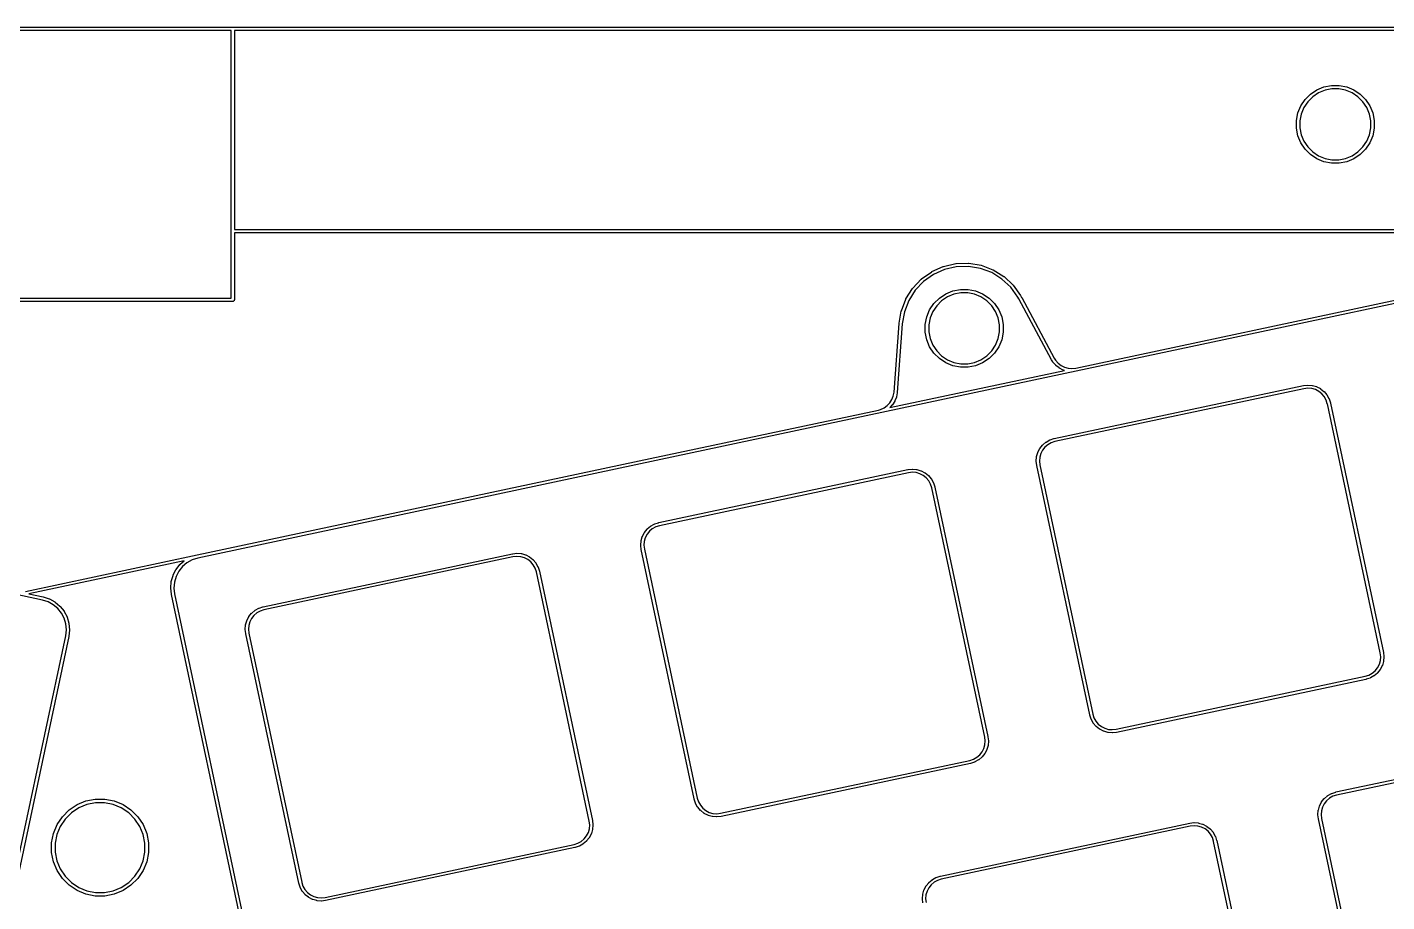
# Model space of a CAD drawing. Extents: x 18 to 369, y 6 to 139.
# Drawn here: x 189.1 to 253.2, y 97.5 to 138.7 of the extents above; entities that cross this region are included whole.
import ezdxf

# ---------------------------------------------------------------- set-up
doc = ezdxf.new("R2010")
doc.units = 0
doc.layers.add('BLACK', color=7, linetype='CONTINUOUS')

msp = doc.modelspace()

# ---------------------------------------------------------------- linework, layer by layer
at = {"layer": 'BLACK', "linetype": 'CONTINUOUS'}
for p, q in [((188.117, 138.689), (198.81, 138.689)), ((198.739, 138.539), (188.189, 138.539)), ((198.739, 138.471), (198.739, 138.539)), ((198.739, 136.618), (198.739, 138.471)), ((198.81, 138.689), (198.814, 138.69)), ((198.814, 138.69), (198.817, 138.689)), ((198.817, 138.689), (343.185, 138.689)), ((343.185, 138.539), (198.889, 138.539)), ((198.889, 138.539), (198.889, 129.159)), ((198.739, 129.088), (198.739, 136.618)), ((198.739, 136.618), (198.739, 136.618)), ((249.893, 135.741), (250.227, 135.88)), ((250.227, 135.88), (250.582, 135.95)), ((250.582, 135.95), (250.944, 135.95)), ((250.944, 135.95), (251.298, 135.88)), ((251.298, 135.88), (251.632, 135.741)), ((249.136, 134.984), (249.337, 135.285)), ((249.468, 135.177), (249.286, 134.904)), ((249.337, 135.285), (249.592, 135.541)), ((249.7, 135.409), (249.468, 135.177)), ((249.592, 135.541), (249.893, 135.741)), ((249.973, 135.592), (249.7, 135.409)), ((250.277, 135.717), (249.973, 135.592)), ((250.599, 135.781), (250.277, 135.717)), ((250.927, 135.781), (250.599, 135.781)), ((251.249, 135.717), (250.927, 135.781)), ((251.552, 135.592), (251.249, 135.717)), ((251.825, 135.409), (251.552, 135.592)), ((251.632, 135.741), (251.933, 135.541)), ((252.058, 135.177), (251.825, 135.409)), ((251.933, 135.541), (252.189, 135.285)), ((252.24, 134.904), (252.058, 135.177)), ((252.189, 135.285), (252.39, 134.984)), ((248.927, 134.295), (248.997, 134.65)), ((248.997, 134.65), (249.136, 134.984)), ((249.16, 134.601), (249.096, 134.279)), ((249.286, 134.904), (249.16, 134.601)), ((252.366, 134.601), (252.24, 134.904)), ((252.43, 134.279), (252.366, 134.601)), ((252.39, 134.984), (252.528, 134.65)), ((252.528, 134.65), (252.599, 134.295)), ((248.927, 133.934), (248.927, 134.295)), ((248.997, 133.579), (248.927, 133.934)), ((249.096, 134.279), (249.096, 133.95)), ((249.096, 133.95), (249.16, 133.628)), ((252.366, 133.628), (252.43, 133.95)), ((252.43, 133.95), (252.43, 134.279)), ((252.599, 133.934), (252.528, 133.579)), ((252.599, 134.295), (252.599, 133.934)), ((249.136, 133.245), (248.997, 133.579)), ((249.337, 132.944), (249.136, 133.245)), ((249.16, 133.628), (249.286, 133.325)), ((249.286, 133.325), (249.468, 133.052)), ((252.058, 133.052), (252.24, 133.325)), ((252.39, 133.245), (252.189, 132.944)), ((252.24, 133.325), (252.366, 133.628)), ((252.528, 133.579), (252.39, 133.245)), ((249.592, 132.688), (249.337, 132.944)), ((249.468, 133.052), (249.7, 132.82)), ((249.893, 132.487), (249.592, 132.688)), ((249.7, 132.82), (249.973, 132.637)), ((249.973, 132.637), (250.277, 132.511)), ((251.249, 132.511), (251.552, 132.637)), ((251.552, 132.637), (251.825, 132.82)), ((251.933, 132.688), (251.632, 132.487)), ((251.825, 132.82), (252.058, 133.052)), ((252.189, 132.944), (251.933, 132.688)), ((250.227, 132.349), (249.893, 132.487)), ((250.582, 132.278), (250.227, 132.349)), ((250.277, 132.511), (250.599, 132.447)), ((250.944, 132.278), (250.582, 132.278)), ((250.599, 132.447), (250.927, 132.447)), ((250.927, 132.447), (251.249, 132.511)), ((251.298, 132.349), (250.944, 132.278)), ((251.632, 132.487), (251.298, 132.349)), ((198.738, 129.084), (198.739, 129.088)), ((198.739, 129.081), (198.738, 129.084)), ((198.739, 125.924), (198.739, 129.081)), ((198.889, 129.159), (269.234, 129.159)), ((268.529, 129.009), (198.889, 129.009)), ((198.889, 129.009), (198.889, 125.852)), ((269.25, 129.009), (248.834, 124.67)), ((189.843, 111.709), (113.052, 128.032)), ((232.306, 127.424), (232.877, 127.555)), ((232.877, 127.555), (232.877, 127.555)), ((232.877, 127.555), (232.877, 127.555)), ((232.877, 127.555), (232.878, 127.555)), ((232.878, 127.555), (232.884, 127.556)), ((232.884, 127.556), (232.891, 127.557)), ((232.891, 127.557), (233.476, 127.575)), ((233.476, 127.575), (233.476, 127.575)), ((233.476, 127.575), (233.476, 127.575)), ((233.476, 127.575), (233.477, 127.575)), ((233.477, 127.575), (233.484, 127.574)), ((233.484, 127.574), (233.491, 127.574)), ((233.491, 127.574), (234.068, 127.478)), ((234.068, 127.478), (234.069, 127.477)), ((234.069, 127.477), (234.076, 127.476)), ((234.076, 127.476), (234.083, 127.474)), ((231.267, 126.834), (231.745, 127.173)), ((231.826, 127.046), (231.36, 126.716)), ((231.745, 127.173), (231.745, 127.173)), ((231.745, 127.173), (231.745, 127.173)), ((231.745, 127.173), (231.746, 127.173)), ((231.746, 127.173), (231.752, 127.177)), ((231.752, 127.177), (231.758, 127.18)), ((231.758, 127.18), (232.292, 127.419)), ((232.347, 127.28), (231.826, 127.046)), ((232.292, 127.419), (232.293, 127.42)), ((232.292, 127.419), (232.292, 127.419)), ((232.292, 127.419), (232.292, 127.419)), ((232.293, 127.42), (232.299, 127.422)), ((232.299, 127.422), (232.306, 127.424)), ((232.903, 127.407), (232.347, 127.28)), ((233.474, 127.425), (232.903, 127.407)), ((234.037, 127.331), (233.474, 127.425)), ((234.571, 127.129), (234.037, 127.331)), ((234.083, 127.474), (234.63, 127.267)), ((235.055, 126.828), (234.571, 127.129)), ((234.63, 127.267), (234.631, 127.267)), ((234.631, 127.267), (234.637, 127.264)), ((234.637, 127.264), (234.644, 127.261)), ((234.644, 127.261), (235.141, 126.952)), ((235.141, 126.952), (235.141, 126.952)), ((235.141, 126.952), (235.141, 126.952)), ((235.141, 126.952), (235.142, 126.951)), ((235.142, 126.951), (235.147, 126.947)), ((235.147, 126.947), (235.152, 126.943)), ((235.152, 126.943), (235.58, 126.543)), ((230.532, 125.893), (230.845, 126.388)), ((230.968, 126.302), (230.663, 125.819)), ((230.845, 126.389), (230.849, 126.394)), ((230.845, 126.388), (230.845, 126.389)), ((230.845, 126.388), (230.845, 126.388)), ((230.845, 126.388), (230.845, 126.388)), ((230.849, 126.394), (230.854, 126.399)), ((230.854, 126.399), (231.256, 126.824)), ((231.36, 126.716), (230.968, 126.302)), ((231.256, 126.824), (231.257, 126.825)), ((231.257, 126.825), (231.262, 126.83)), ((231.262, 126.83), (231.267, 126.834)), ((232.407, 126.134), (232.741, 126.272)), ((232.741, 126.272), (233.096, 126.343)), ((233.096, 126.343), (233.457, 126.343)), ((233.457, 126.343), (233.812, 126.272)), ((233.812, 126.272), (234.146, 126.134)), ((235.472, 126.438), (235.055, 126.828)), ((235.808, 125.973), (235.472, 126.438)), ((235.58, 126.543), (235.58, 126.543)), ((235.58, 126.543), (235.58, 126.543)), ((235.58, 126.543), (235.581, 126.542)), ((235.581, 126.542), (235.585, 126.537)), ((235.585, 126.537), (235.59, 126.532)), ((235.59, 126.532), (235.932, 126.057)), ((238.535, 122.634), (255.632, 126.268)), ((189.267, 125.774), (188.117, 125.774)), ((188.189, 125.924), (189.267, 125.924)), ((189.267, 125.924), (197.66, 125.924)), ((197.667, 125.774), (189.267, 125.774)), ((189.267, 125.774), (189.267, 125.774)), ((197.66, 125.924), (198.739, 125.924)), ((197.66, 125.924), (197.66, 125.924)), ((198.81, 125.774), (197.667, 125.774)), ((197.667, 125.774), (197.667, 125.774)), ((198.814, 125.773), (198.81, 125.774)), ((198.817, 125.774), (198.814, 125.773)), ((198.828, 125.775), (198.817, 125.774)), ((198.817, 125.774), (198.817, 125.774)), ((198.842, 125.779), (198.828, 125.775)), ((198.855, 125.786), (198.842, 125.779)), ((198.867, 125.795), (198.855, 125.786)), ((198.876, 125.807), (198.867, 125.795)), ((198.867, 125.795), (198.867, 125.795)), ((198.883, 125.82), (198.876, 125.807)), ((198.887, 125.834), (198.883, 125.82)), ((198.889, 125.845), (198.887, 125.834)), ((198.889, 125.852), (198.889, 125.849)), ((198.889, 125.849), (198.889, 125.845)), ((198.889, 125.845), (198.889, 125.845)), ((230.315, 125.333), (230.526, 125.88)), ((230.663, 125.819), (230.458, 125.286)), ((230.526, 125.881), (230.529, 125.887)), ((230.526, 125.88), (230.526, 125.881)), ((230.526, 125.88), (230.526, 125.88)), ((230.526, 125.88), (230.526, 125.88)), ((230.529, 125.887), (230.532, 125.893)), ((231.649, 125.376), (231.85, 125.677)), ((231.982, 125.569), (231.799, 125.296)), ((231.85, 125.677), (232.106, 125.933)), ((232.214, 125.801), (231.982, 125.569)), ((232.106, 125.933), (232.407, 126.134)), ((232.487, 125.984), (232.214, 125.801)), ((232.79, 126.11), (232.487, 125.984)), ((233.112, 126.174), (232.79, 126.11)), ((233.441, 126.174), (233.112, 126.174)), ((233.763, 126.11), (233.441, 126.174)), ((234.066, 125.984), (233.763, 126.11)), ((234.339, 125.801), (234.066, 125.984)), ((234.146, 126.134), (234.447, 125.933)), ((234.571, 125.569), (234.339, 125.801)), ((234.447, 125.933), (234.703, 125.677)), ((234.754, 125.296), (234.571, 125.569)), ((234.703, 125.677), (234.904, 125.376)), ((235.853, 125.891), (235.808, 125.973)), ((237.394, 123.026), (235.853, 125.891)), ((235.932, 126.057), (235.933, 126.056)), ((235.933, 126.056), (235.934, 126.053)), ((235.934, 126.053), (235.936, 126.05)), ((235.936, 126.05), (235.983, 125.966)), ((235.983, 125.966), (235.983, 125.966)), ((235.983, 125.966), (235.985, 125.963)), ((235.985, 125.963), (235.985, 125.963)), ((235.985, 125.963), (235.985, 125.963)), ((235.985, 125.963), (237.523, 123.102)), ((230.212, 124.75), (230.311, 125.319)), ((230.311, 125.32), (230.313, 125.327)), ((230.311, 125.319), (230.311, 125.32)), ((230.311, 125.319), (230.311, 125.319)), ((230.311, 125.319), (230.311, 125.319)), ((230.313, 125.327), (230.315, 125.333)), ((230.458, 125.286), (230.359, 124.72)), ((231.441, 124.688), (231.511, 125.042)), ((231.511, 125.042), (231.649, 125.376)), ((231.674, 124.993), (231.61, 124.671)), ((231.799, 125.296), (231.674, 124.993)), ((234.879, 124.993), (234.754, 125.296)), ((234.944, 124.671), (234.879, 124.993)), ((234.904, 125.376), (235.042, 125.042)), ((235.042, 125.042), (235.113, 124.688)), ((229.969, 121.498), (230.21, 124.739)), ((230.359, 124.72), (230.118, 121.479)), ((230.21, 124.739), (230.212, 124.75)), ((230.212, 124.75), (230.212, 124.75)), ((231.441, 124.326), (231.441, 124.688)), ((231.511, 123.971), (231.441, 124.326)), ((231.61, 124.671), (231.61, 124.342)), ((231.61, 124.342), (231.674, 124.02)), ((234.879, 124.02), (234.944, 124.342)), ((234.944, 124.342), (234.944, 124.671)), ((235.113, 124.326), (235.042, 123.971)), ((235.113, 124.688), (235.113, 124.326)), ((248.834, 124.67), (238.559, 122.486)), ((231.649, 123.637), (231.511, 123.971)), ((231.85, 123.336), (231.649, 123.637)), ((231.674, 124.02), (231.799, 123.717)), ((231.799, 123.717), (231.982, 123.444)), ((234.571, 123.444), (234.754, 123.717)), ((234.904, 123.637), (234.703, 123.336)), ((234.754, 123.717), (234.879, 124.02)), ((235.042, 123.971), (234.904, 123.637)), ((232.106, 123.08), (231.85, 123.336)), ((231.982, 123.444), (232.214, 123.212)), ((232.407, 122.88), (232.106, 123.08)), ((232.214, 123.212), (232.487, 123.029)), ((232.487, 123.029), (232.79, 122.904)), ((233.763, 122.904), (234.066, 123.029)), ((234.066, 123.029), (234.339, 123.212)), ((234.447, 123.08), (234.146, 122.88)), ((234.339, 123.212), (234.571, 123.444)), ((234.703, 123.336), (234.447, 123.08)), ((237.395, 123.024), (237.394, 123.026)), ((237.454, 122.928), (237.395, 123.024)), ((237.523, 123.102), (237.578, 123.011)), ((237.578, 123.011), (237.696, 122.873)), ((238.559, 122.486), (219.717, 118.481)), ((229.77, 120.771), (238.003, 122.521)), ((232.741, 122.741), (232.407, 122.88)), ((233.096, 122.671), (232.741, 122.741)), ((232.79, 122.904), (233.112, 122.84)), ((233.457, 122.671), (233.096, 122.671)), ((233.112, 122.84), (233.441, 122.84)), ((233.441, 122.84), (233.763, 122.904)), ((233.812, 122.741), (233.457, 122.671)), ((234.146, 122.88), (233.812, 122.741)), ((237.457, 122.924), (237.454, 122.928)), ((237.46, 122.919), (237.457, 122.924)), ((237.587, 122.77), (237.46, 122.919)), ((237.46, 122.919), (237.46, 122.919)), ((237.592, 122.765), (237.587, 122.77)), ((237.597, 122.76), (237.592, 122.765)), ((237.75, 122.639), (237.597, 122.76)), ((237.597, 122.76), (237.597, 122.76)), ((237.597, 122.76), (237.597, 122.76)), ((237.597, 122.76), (237.597, 122.76)), ((237.696, 122.873), (237.838, 122.761)), ((237.756, 122.635), (237.75, 122.639)), ((237.762, 122.631), (237.756, 122.635)), ((237.763, 122.631), (237.762, 122.631)), ((237.936, 122.541), (237.763, 122.631)), ((237.763, 122.631), (237.763, 122.631)), ((237.763, 122.631), (237.763, 122.631)), ((237.838, 122.761), (237.998, 122.678)), ((237.943, 122.539), (237.936, 122.541)), ((237.949, 122.536), (237.943, 122.539)), ((237.95, 122.536), (237.949, 122.536)), ((238.003, 122.521), (237.95, 122.536)), ((237.998, 122.678), (238.172, 122.629)), ((238.172, 122.629), (238.352, 122.613)), ((238.352, 122.613), (238.535, 122.634)), ((238.559, 122.486), (238.559, 122.486)), ((237.52, 119.317), (249.261, 121.812)), ((249.261, 121.812), (249.265, 121.813)), ((249.265, 121.813), (249.459, 121.834)), ((249.265, 121.813), (249.265, 121.813)), ((249.459, 121.834), (249.46, 121.835)), ((249.459, 121.834), (249.459, 121.834)), ((249.46, 121.835), (249.467, 121.835)), ((249.467, 121.835), (249.474, 121.835)), ((249.474, 121.835), (249.668, 121.818)), ((249.668, 121.818), (249.669, 121.818)), ((249.669, 121.818), (249.676, 121.817)), ((249.676, 121.817), (249.682, 121.816)), ((249.682, 121.816), (249.87, 121.762)), ((249.87, 121.762), (249.87, 121.762)), ((249.87, 121.762), (249.871, 121.762)), ((249.871, 121.762), (249.877, 121.759)), ((249.877, 121.759), (249.884, 121.756)), ((249.884, 121.756), (250.057, 121.667)), ((229.776, 120.995), (229.873, 121.148)), ((229.873, 121.148), (229.937, 121.316)), ((230.003, 121.074), (229.899, 120.909)), ((229.937, 121.316), (229.969, 121.498)), ((230.006, 121.08), (230.003, 121.074)), ((230.01, 121.086), (230.006, 121.08)), ((230.08, 121.269), (230.01, 121.087)), ((230.01, 121.087), (230.01, 121.087)), ((230.01, 121.087), (230.01, 121.087)), ((230.01, 121.087), (230.01, 121.086)), ((230.082, 121.276), (230.08, 121.269)), ((230.084, 121.282), (230.082, 121.276)), ((230.116, 121.468), (230.084, 121.283)), ((230.084, 121.283), (230.084, 121.283)), ((230.084, 121.283), (230.084, 121.283)), ((230.084, 121.283), (230.084, 121.282)), ((230.118, 121.479), (230.116, 121.468)), ((249.285, 121.664), (237.551, 119.17)), ((249.468, 121.685), (249.285, 121.664)), ((249.648, 121.669), (249.468, 121.685)), ((249.822, 121.62), (249.648, 121.669)), ((249.982, 121.537), (249.822, 121.62)), ((250.124, 121.425), (249.982, 121.537)), ((250.057, 121.667), (250.057, 121.667)), ((250.057, 121.667), (250.057, 121.667)), ((250.057, 121.667), (250.058, 121.667)), ((250.058, 121.667), (250.064, 121.663)), ((250.064, 121.663), (250.07, 121.659)), ((250.07, 121.659), (250.223, 121.538)), ((250.241, 121.288), (250.124, 121.425)), ((250.223, 121.538), (250.223, 121.538)), ((250.223, 121.538), (250.223, 121.538)), ((250.223, 121.538), (250.223, 121.537)), ((250.223, 121.537), (250.228, 121.533)), ((250.228, 121.533), (250.233, 121.528)), ((250.233, 121.528), (250.36, 121.379)), ((250.329, 121.13), (250.241, 121.288)), ((250.385, 120.955), (250.329, 121.13)), ((250.36, 121.379), (250.36, 121.379)), ((250.36, 121.379), (250.36, 121.379)), ((250.36, 121.379), (250.36, 121.379)), ((250.36, 121.379), (250.364, 121.373)), ((250.364, 121.373), (250.368, 121.367)), ((250.368, 121.367), (250.463, 121.197)), ((250.463, 121.197), (250.464, 121.196)), ((250.464, 121.196), (250.466, 121.19)), ((250.466, 121.19), (250.469, 121.184)), ((250.469, 121.184), (250.529, 120.998)), ((218.478, 118.371), (229.236, 120.658)), ((229.236, 120.658), (229.339, 120.686)), ((229.339, 120.686), (229.505, 120.76)), ((229.505, 120.76), (229.652, 120.864)), ((229.652, 120.864), (229.776, 120.995)), ((229.89, 120.897), (229.77, 120.771)), ((229.894, 120.903), (229.89, 120.897)), ((229.899, 120.908), (229.894, 120.903)), ((229.899, 120.909), (229.899, 120.909)), ((229.899, 120.909), (229.899, 120.909)), ((229.899, 120.909), (229.899, 120.908)), ((250.386, 120.952), (250.385, 120.955)), ((252.88, 109.218), (250.386, 120.952)), ((250.529, 120.998), (250.53, 120.997)), ((250.53, 120.997), (250.53, 120.994)), ((250.53, 120.994), (250.531, 120.991)), ((250.531, 120.991), (250.532, 120.987)), ((250.532, 120.987), (250.532, 120.987)), ((250.532, 120.987), (253.028, 109.242)), ((237.125, 119.144), (237.131, 119.148)), ((237.131, 119.148), (237.136, 119.152)), ((237.136, 119.152), (237.307, 119.247)), ((237.307, 119.247), (237.314, 119.25)), ((237.307, 119.247), (237.307, 119.247)), ((237.307, 119.247), (237.307, 119.247)), ((237.307, 119.247), (237.307, 119.247)), ((237.314, 119.25), (237.32, 119.253)), ((237.32, 119.253), (237.506, 119.313)), ((237.548, 119.169), (237.373, 119.112)), ((237.506, 119.313), (237.507, 119.313)), ((237.507, 119.313), (237.51, 119.314)), ((237.51, 119.314), (237.513, 119.315)), ((237.513, 119.315), (237.516, 119.316)), ((237.516, 119.316), (237.516, 119.316)), ((237.516, 119.316), (237.52, 119.316)), ((237.52, 119.316), (237.52, 119.317)), ((237.52, 119.317), (237.52, 119.317)), ((237.551, 119.17), (237.548, 119.169)), ((237.551, 119.17), (237.551, 119.17)), ((236.688, 118.466), (236.742, 118.654)), ((236.742, 118.655), (236.745, 118.661)), ((236.742, 118.654), (236.742, 118.655)), ((236.742, 118.654), (236.742, 118.654)), ((236.742, 118.654), (236.742, 118.654)), ((236.745, 118.661), (236.747, 118.667)), ((236.747, 118.667), (236.836, 118.841)), ((236.884, 118.605), (236.834, 118.432)), ((236.836, 118.841), (236.837, 118.842)), ((236.837, 118.842), (236.84, 118.848)), ((236.84, 118.848), (236.844, 118.853)), ((236.844, 118.853), (236.965, 119.006)), ((236.966, 118.766), (236.884, 118.605)), ((236.965, 119.006), (236.966, 119.007)), ((236.966, 119.007), (236.971, 119.012)), ((237.078, 118.907), (236.966, 118.766)), ((236.971, 119.012), (236.976, 119.017)), ((236.976, 119.017), (237.124, 119.143)), ((237.216, 119.024), (237.078, 118.907)), ((237.124, 119.143), (237.125, 119.144)), ((237.124, 119.143), (237.124, 119.143)), ((237.124, 119.143), (237.124, 119.143)), ((237.373, 119.112), (237.216, 119.024)), ((197.139, 113.835), (218.478, 118.371)), ((219.717, 118.481), (197.169, 113.688)), ((230.631, 117.852), (230.825, 117.874)), ((230.825, 117.874), (230.826, 117.874)), ((230.826, 117.874), (230.833, 117.874)), ((230.833, 117.874), (230.84, 117.874)), ((230.84, 117.874), (231.034, 117.858)), ((236.669, 118.257), (236.685, 118.452)), ((236.669, 118.251), (236.669, 118.257)), ((236.669, 118.244), (236.669, 118.251)), ((236.669, 118.243), (236.669, 118.244)), ((236.691, 118.049), (236.669, 118.243)), ((236.685, 118.453), (236.687, 118.46)), ((236.685, 118.452), (236.685, 118.453)), ((236.687, 118.46), (236.688, 118.466)), ((236.691, 118.045), (236.691, 118.049)), ((236.691, 118.049), (236.691, 118.049)), ((239.188, 106.3), (236.691, 118.045)), ((236.834, 118.432), (236.819, 118.252)), ((236.819, 118.252), (236.839, 118.069)), ((236.839, 118.069), (239.334, 106.335)), ((218.886, 115.356), (230.628, 117.852)), ((230.652, 117.703), (218.918, 115.209)), ((230.628, 117.852), (230.631, 117.852)), ((230.631, 117.852), (230.631, 117.852)), ((230.835, 117.724), (230.652, 117.703)), ((231.014, 117.709), (230.835, 117.724)), ((231.188, 117.659), (231.014, 117.709)), ((231.034, 117.858), (231.035, 117.857)), ((231.035, 117.857), (231.042, 117.856)), ((231.042, 117.856), (231.049, 117.855)), ((231.049, 117.855), (231.236, 117.801)), ((231.348, 117.576), (231.188, 117.659)), ((231.236, 117.801), (231.236, 117.801)), ((231.236, 117.801), (231.236, 117.801)), ((231.236, 117.801), (231.237, 117.801)), ((231.237, 117.801), (231.244, 117.798)), ((231.244, 117.798), (231.25, 117.796)), ((231.25, 117.796), (231.424, 117.707)), ((231.49, 117.464), (231.348, 117.576)), ((231.424, 117.707), (231.424, 117.707)), ((231.424, 117.707), (231.424, 117.707)), ((231.424, 117.707), (231.424, 117.706)), ((231.424, 117.706), (231.43, 117.702)), ((231.43, 117.702), (231.436, 117.699)), ((231.436, 117.699), (231.589, 117.577)), ((231.607, 117.327), (231.49, 117.464)), ((231.589, 117.577), (231.59, 117.577)), ((231.59, 117.577), (231.594, 117.572)), ((231.594, 117.572), (231.599, 117.567)), ((231.599, 117.567), (231.726, 117.419)), ((231.695, 117.169), (231.607, 117.327)), ((231.726, 117.419), (231.727, 117.418)), ((231.727, 117.418), (231.73, 117.412)), ((231.73, 117.412), (231.734, 117.407)), ((231.734, 117.407), (231.829, 117.236)), ((231.829, 117.236), (231.829, 117.236)), ((231.829, 117.236), (231.829, 117.236)), ((231.829, 117.236), (231.83, 117.235)), ((231.83, 117.235), (231.833, 117.229)), ((231.833, 117.229), (231.835, 117.223)), ((231.752, 116.994), (231.695, 117.169)), ((231.752, 116.991), (231.752, 116.994)), ((234.247, 105.257), (231.752, 116.991)), ((231.835, 117.223), (231.896, 117.037)), ((231.896, 117.037), (231.896, 117.036)), ((231.896, 117.036), (231.897, 117.033)), ((231.897, 117.033), (231.898, 117.03)), ((231.898, 117.03), (231.898, 117.026)), ((231.898, 117.026), (231.898, 117.026)), ((231.898, 117.026), (234.395, 105.281)), ((218.686, 115.292), (218.872, 115.352)), ((218.872, 115.352), (218.873, 115.353)), ((218.873, 115.353), (218.876, 115.353)), ((218.876, 115.353), (218.879, 115.354)), ((218.879, 115.354), (218.883, 115.355)), ((218.883, 115.355), (218.886, 115.356)), ((218.883, 115.355), (218.883, 115.355)), ((218.886, 115.356), (218.886, 115.356)), ((218.886, 115.356), (218.886, 115.356)), ((218.054, 114.506), (218.108, 114.693)), ((218.108, 114.694), (218.111, 114.7)), ((218.108, 114.693), (218.108, 114.694)), ((218.111, 114.7), (218.113, 114.707)), ((218.113, 114.707), (218.203, 114.88)), ((218.203, 114.881), (218.207, 114.887)), ((218.203, 114.88), (218.203, 114.881)), ((218.207, 114.887), (218.21, 114.893)), ((218.21, 114.893), (218.332, 115.046)), ((218.333, 114.805), (218.25, 114.645)), ((218.332, 115.046), (218.337, 115.051)), ((218.332, 115.046), (218.332, 115.046)), ((218.332, 115.046), (218.332, 115.046)), ((218.332, 115.046), (218.332, 115.046)), ((218.445, 114.947), (218.333, 114.805)), ((218.337, 115.051), (218.342, 115.056)), ((218.342, 115.056), (218.49, 115.183)), ((218.582, 115.064), (218.445, 114.947)), ((218.49, 115.183), (218.49, 115.183)), ((218.49, 115.183), (218.49, 115.183)), ((218.49, 115.183), (218.491, 115.183)), ((218.491, 115.183), (218.497, 115.187)), ((218.497, 115.187), (218.502, 115.191)), ((218.502, 115.191), (218.673, 115.286)), ((218.74, 115.152), (218.582, 115.064)), ((218.673, 115.286), (218.674, 115.287)), ((218.674, 115.287), (218.68, 115.289)), ((218.68, 115.289), (218.686, 115.292)), ((218.915, 115.208), (218.74, 115.152)), ((218.918, 115.209), (218.915, 115.208)), ((218.918, 115.209), (218.918, 115.209)), ((218.035, 114.297), (218.051, 114.491)), ((218.035, 114.29), (218.035, 114.297)), ((218.035, 114.283), (218.035, 114.29)), ((218.035, 114.282), (218.035, 114.283)), ((218.057, 114.093), (218.035, 114.282)), ((218.051, 114.491), (218.052, 114.492)), ((218.052, 114.492), (218.053, 114.499)), ((218.053, 114.499), (218.054, 114.506)), ((218.058, 114.084), (218.057, 114.093)), ((220.554, 102.339), (218.058, 114.084)), ((218.2, 114.471), (218.185, 114.291)), ((218.185, 114.291), (218.206, 114.108)), ((218.25, 114.645), (218.2, 114.471)), ((218.206, 114.108), (220.7, 102.374)), ((189.047, 112.115), (197.135, 113.834)), ((196.524, 113.551), (189.212, 111.997)), ((196.147, 113.154), (196.329, 113.383)), ((196.329, 113.384), (196.334, 113.389)), ((196.329, 113.383), (196.329, 113.384)), ((196.329, 113.383), (196.329, 113.383)), ((196.329, 113.383), (196.329, 113.383)), ((196.334, 113.389), (196.339, 113.394)), ((196.339, 113.394), (196.524, 113.551)), ((196.653, 113.464), (196.442, 113.284)), ((196.896, 113.6), (196.653, 113.464)), ((197.164, 113.687), (196.896, 113.6)), ((197.135, 113.834), (197.139, 113.835)), ((197.135, 113.834), (197.135, 113.834)), ((197.139, 113.835), (197.139, 113.835)), ((197.139, 113.835), (197.139, 113.835)), ((197.169, 113.688), (197.164, 113.687)), ((200.252, 111.395), (211.994, 113.891)), ((212.018, 113.743), (200.284, 111.248)), ((211.994, 113.891), (212.005, 113.892)), ((212.005, 113.892), (212.192, 113.913)), ((212.005, 113.892), (212.005, 113.892)), ((212.201, 113.763), (212.018, 113.743)), ((212.192, 113.913), (212.193, 113.913)), ((212.193, 113.913), (212.199, 113.913)), ((212.199, 113.913), (212.206, 113.913)), ((212.381, 113.748), (212.201, 113.763)), ((212.206, 113.913), (212.401, 113.897)), ((212.554, 113.698), (212.381, 113.748)), ((212.401, 113.897), (212.402, 113.897)), ((212.402, 113.897), (212.408, 113.895)), ((212.408, 113.895), (212.415, 113.894)), ((212.415, 113.894), (212.603, 113.84)), ((212.715, 113.616), (212.554, 113.698)), ((212.603, 113.84), (212.604, 113.84)), ((212.604, 113.84), (212.61, 113.838)), ((212.61, 113.838), (212.616, 113.835)), ((212.616, 113.835), (212.79, 113.746)), ((212.856, 113.504), (212.715, 113.616)), ((212.79, 113.746), (212.79, 113.746)), ((212.79, 113.746), (212.79, 113.746)), ((212.79, 113.746), (212.791, 113.745)), ((212.791, 113.745), (212.796, 113.742)), ((212.796, 113.742), (212.802, 113.738)), ((212.802, 113.738), (212.955, 113.617)), ((212.973, 113.366), (212.856, 113.504)), ((212.955, 113.617), (212.956, 113.616)), ((212.956, 113.616), (212.961, 113.611)), ((212.961, 113.611), (212.966, 113.607)), ((212.966, 113.607), (213.092, 113.458)), ((213.092, 113.458), (213.093, 113.457)), ((213.093, 113.457), (213.097, 113.451)), ((213.097, 113.451), (213.1, 113.446)), ((213.1, 113.446), (213.196, 113.276)), ((195.919, 112.586), (196, 112.867)), ((196, 112.868), (196.003, 112.875)), ((196, 112.867), (196, 112.868)), ((196.003, 112.875), (196.005, 112.881)), ((196.005, 112.881), (196.139, 113.141)), ((196.142, 112.819), (196.065, 112.552)), ((196.139, 113.142), (196.143, 113.148)), ((196.139, 113.141), (196.139, 113.142)), ((196.139, 113.141), (196.139, 113.141)), ((196.139, 113.141), (196.139, 113.141)), ((196.269, 113.066), (196.142, 112.819)), ((196.143, 113.148), (196.147, 113.154)), ((196.442, 113.284), (196.269, 113.066)), ((213.061, 113.209), (212.973, 113.366)), ((213.118, 113.034), (213.061, 113.209)), ((213.119, 113.031), (213.118, 113.034)), ((215.613, 101.297), (213.119, 113.031)), ((213.196, 113.276), (213.196, 113.275)), ((213.196, 113.275), (213.196, 113.275)), ((213.196, 113.275), (213.196, 113.275)), ((213.196, 113.275), (213.199, 113.268)), ((213.199, 113.268), (213.202, 113.262)), ((213.202, 113.262), (213.262, 113.076)), ((213.262, 113.076), (213.262, 113.075)), ((213.262, 113.075), (213.263, 113.072)), ((213.263, 113.072), (213.264, 113.069)), ((213.264, 113.069), (213.265, 113.066)), ((213.265, 113.066), (213.265, 113.066)), ((213.265, 113.066), (215.761, 101.321)), ((195.892, 112.28), (195.916, 112.572)), ((195.892, 112.273), (195.892, 112.28)), ((195.892, 112.266), (195.892, 112.273)), ((195.892, 112.265), (195.892, 112.266)), ((195.924, 111.978), (195.892, 112.265)), ((195.916, 112.573), (195.918, 112.579)), ((195.916, 112.572), (195.916, 112.573)), ((195.918, 112.579), (195.919, 112.586)), ((196.065, 112.552), (196.042, 112.275)), ((196.042, 112.275), (196.073, 111.995)), ((189.212, 111.997), (189.882, 111.854)), ((190.112, 111.624), (189.843, 111.709)), ((189.882, 111.854), (189.885, 111.853)), ((189.885, 111.853), (189.885, 111.853)), ((189.885, 111.853), (190.164, 111.765)), ((190.356, 111.49), (190.112, 111.624)), ((190.164, 111.765), (190.164, 111.765)), ((190.164, 111.765), (190.164, 111.765)), ((190.164, 111.765), (190.165, 111.764)), ((190.165, 111.764), (190.171, 111.762)), ((190.171, 111.762), (190.178, 111.759)), ((190.178, 111.759), (190.434, 111.618)), ((190.569, 111.311), (190.356, 111.49)), ((190.434, 111.618), (190.434, 111.618)), ((190.434, 111.618), (190.434, 111.618)), ((190.434, 111.618), (190.435, 111.617)), ((190.435, 111.617), (190.441, 111.613)), ((190.441, 111.613), (190.446, 111.61)), ((190.446, 111.61), (190.671, 111.421)), ((195.925, 111.971), (195.924, 111.978)), ((199.561, 94.8669), (195.925, 111.971)), ((196.073, 111.995), (199.722, 94.8284)), ((190.743, 111.095), (190.569, 111.311)), ((190.671, 111.421), (190.671, 111.421)), ((190.671, 111.421), (190.671, 111.421)), ((190.671, 111.421), (190.671, 111.421)), ((190.671, 111.421), (190.676, 111.416)), ((190.676, 111.416), (190.681, 111.411)), ((190.681, 111.411), (190.864, 111.183)), ((190.872, 110.848), (190.743, 111.095)), ((190.864, 111.183), (190.864, 111.183)), ((190.864, 111.183), (190.864, 111.183)), ((190.864, 111.183), (190.865, 111.182)), ((190.865, 111.182), (190.869, 111.176)), ((190.869, 111.176), (190.872, 111.171)), ((190.872, 111.171), (191.008, 110.911)), ((190.95, 110.581), (190.872, 110.848)), ((191.008, 110.911), (191.008, 110.911)), ((191.008, 110.911), (191.008, 110.911)), ((191.008, 110.911), (191.008, 110.91)), ((191.008, 110.91), (191.011, 110.904)), ((191.011, 110.904), (191.013, 110.898)), ((191.013, 110.898), (191.096, 110.617)), ((199.48, 110.746), (199.569, 110.92)), ((199.569, 110.921), (199.573, 110.926)), ((199.569, 110.92), (199.569, 110.921)), ((199.569, 110.92), (199.569, 110.92)), ((199.569, 110.92), (199.569, 110.92)), ((199.573, 110.926), (199.577, 110.932)), ((199.577, 110.932), (199.698, 111.085)), ((199.699, 110.844), (199.616, 110.684)), ((199.698, 111.085), (199.699, 111.086)), ((199.699, 111.086), (199.703, 111.09)), ((199.811, 110.986), (199.699, 110.844)), ((199.703, 111.09), (199.708, 111.095)), ((199.708, 111.095), (199.857, 111.222)), ((199.948, 111.103), (199.811, 110.986)), ((199.857, 111.222), (199.858, 111.223)), ((199.857, 111.222), (199.857, 111.222)), ((199.857, 111.222), (199.857, 111.222)), ((199.858, 111.223), (199.863, 111.226)), ((199.863, 111.226), (199.869, 111.23)), ((199.869, 111.23), (200.039, 111.325)), ((200.106, 111.191), (199.948, 111.103)), ((200.039, 111.325), (200.04, 111.326)), ((200.039, 111.325), (200.039, 111.325)), ((200.039, 111.325), (200.039, 111.325)), ((200.04, 111.326), (200.046, 111.329)), ((200.046, 111.329), (200.053, 111.331)), ((200.053, 111.331), (200.238, 111.392)), ((200.281, 111.248), (200.106, 111.191)), ((200.238, 111.392), (200.239, 111.392)), ((200.239, 111.392), (200.242, 111.393)), ((200.242, 111.393), (200.246, 111.394)), ((200.246, 111.394), (200.249, 111.394)), ((200.249, 111.394), (200.252, 111.395)), ((200.249, 111.394), (200.249, 111.394)), ((200.252, 111.395), (200.252, 111.395)), ((200.252, 111.395), (200.252, 111.395)), ((200.284, 111.248), (200.281, 111.248)), ((200.284, 111.248), (200.284, 111.248)), ((190.946, 110.024), (190.975, 110.305)), ((190.975, 110.305), (190.95, 110.581)), ((191.125, 110.296), (191.095, 110.005)), ((191.096, 110.617), (191.096, 110.616)), ((191.096, 110.616), (191.098, 110.609)), ((191.098, 110.609), (191.099, 110.602)), ((191.099, 110.602), (191.125, 110.311)), ((191.125, 110.311), (191.125, 110.311)), ((191.125, 110.311), (191.125, 110.311)), ((191.125, 110.311), (191.125, 110.31)), ((191.125, 110.31), (191.125, 110.303)), ((191.125, 110.303), (191.125, 110.296)), ((199.401, 110.336), (199.418, 110.53)), ((199.402, 110.329), (199.401, 110.336)), ((199.402, 110.322), (199.402, 110.329)), ((199.402, 110.321), (199.402, 110.322)), ((199.423, 110.135), (199.402, 110.321)), ((199.418, 110.531), (199.419, 110.538)), ((199.418, 110.53), (199.418, 110.531)), ((199.419, 110.538), (199.42, 110.545)), ((199.42, 110.545), (199.474, 110.732)), ((199.474, 110.732), (199.475, 110.733)), ((199.475, 110.733), (199.477, 110.74)), ((199.477, 110.74), (199.48, 110.746)), ((199.567, 110.511), (199.552, 110.331)), ((199.552, 110.331), (199.572, 110.148)), ((199.616, 110.684), (199.567, 110.511)), ((187.398, 93.3345), (190.944, 110.018)), ((191.092, 109.991), (187.543, 93.2962)), ((190.944, 110.018), (190.946, 110.024)), ((191.093, 109.998), (191.092, 109.991)), ((191.092, 109.991), (191.092, 109.991)), ((191.094, 110.001), (191.093, 109.998)), ((191.095, 110.005), (191.094, 110.004)), ((191.094, 110.004), (191.094, 110.001)), ((199.424, 110.124), (199.423, 110.135)), ((199.423, 110.135), (199.423, 110.135)), ((201.92, 98.3787), (199.424, 110.124)), ((199.572, 110.148), (202.066, 98.4136)), ((252.901, 109.035), (252.88, 109.218)), ((252.886, 108.855), (252.901, 109.035)), ((253.028, 109.242), (253.029, 109.237)), ((253.029, 109.237), (253.051, 109.045)), ((253.051, 109.03), (253.035, 108.835)), ((253.051, 109.045), (253.051, 109.043)), ((253.051, 109.043), (253.051, 109.037)), ((253.051, 109.037), (253.051, 109.03)), ((252.346, 108.175), (252.504, 108.263)), ((252.504, 108.263), (252.641, 108.38)), ((252.744, 108.27), (252.596, 108.144)), ((252.641, 108.38), (252.753, 108.521)), ((252.749, 108.275), (252.744, 108.27)), ((252.754, 108.28), (252.749, 108.275)), ((252.753, 108.521), (252.836, 108.682)), ((252.876, 108.434), (252.754, 108.281)), ((252.754, 108.281), (252.754, 108.28)), ((252.836, 108.682), (252.886, 108.855)), ((252.879, 108.44), (252.876, 108.434)), ((252.883, 108.445), (252.879, 108.44)), ((252.973, 108.62), (252.883, 108.446)), ((252.883, 108.446), (252.883, 108.446)), ((252.883, 108.446), (252.883, 108.446)), ((252.883, 108.446), (252.883, 108.445)), ((252.975, 108.626), (252.973, 108.62)), ((252.978, 108.632), (252.975, 108.626)), ((253.032, 108.821), (252.978, 108.633)), ((252.978, 108.633), (252.978, 108.632)), ((253.033, 108.828), (253.032, 108.821)), ((253.034, 108.834), (253.033, 108.828)), ((253.035, 108.835), (253.034, 108.834)), ((240.434, 105.623), (252.168, 108.117)), ((252.203, 107.971), (240.458, 105.475)), ((252.168, 108.117), (252.171, 108.118)), ((252.171, 108.118), (252.346, 108.175)), ((252.207, 107.972), (252.203, 107.972)), ((252.203, 107.972), (252.203, 107.971)), ((252.21, 107.973), (252.207, 107.972)), ((252.213, 107.974), (252.21, 107.973)), ((252.214, 107.974), (252.213, 107.974)), ((252.4, 108.035), (252.214, 107.974)), ((252.406, 108.037), (252.4, 108.035)), ((252.412, 108.04), (252.406, 108.037)), ((252.413, 108.04), (252.412, 108.04)), ((252.584, 108.136), (252.413, 108.04)), ((252.413, 108.04), (252.413, 108.04)), ((252.413, 108.04), (252.413, 108.04)), ((252.589, 108.139), (252.584, 108.136)), ((252.595, 108.143), (252.589, 108.139)), ((252.596, 108.144), (252.595, 108.143)), ((252.596, 108.144), (252.596, 108.144)), ((252.596, 108.144), (252.596, 108.144)), ((239.188, 106.297), (239.188, 106.3)), ((239.188, 106.3), (239.188, 106.3)), ((239.189, 106.294), (239.188, 106.297)), ((239.19, 106.29), (239.189, 106.294)), ((239.19, 106.289), (239.19, 106.29)), ((239.251, 106.104), (239.19, 106.289)), ((239.253, 106.098), (239.251, 106.104)), ((239.256, 106.091), (239.253, 106.098)), ((239.257, 106.09), (239.256, 106.091)), ((239.352, 105.92), (239.257, 106.09)), ((239.257, 106.09), (239.257, 106.09)), ((239.257, 106.09), (239.257, 106.09)), ((239.334, 106.335), (239.334, 106.332)), ((239.334, 106.332), (239.391, 106.157)), ((239.356, 105.914), (239.352, 105.92)), ((239.36, 105.909), (239.356, 105.914)), ((239.36, 105.908), (239.36, 105.909)), ((239.487, 105.759), (239.36, 105.908)), ((239.36, 105.908), (239.36, 105.908)), ((239.36, 105.908), (239.36, 105.908)), ((239.391, 106.157), (239.479, 106)), ((239.479, 106), (239.596, 105.862)), ((239.492, 105.755), (239.487, 105.759)), ((239.496, 105.75), (239.492, 105.755)), ((239.497, 105.749), (239.496, 105.75)), ((239.65, 105.628), (239.497, 105.749)), ((239.596, 105.862), (239.738, 105.75)), ((239.738, 105.75), (239.898, 105.668)), ((234.267, 105.074), (234.247, 105.257)), ((234.252, 104.895), (234.267, 105.074)), ((234.395, 105.281), (234.396, 105.27)), ((234.396, 105.27), (234.396, 105.27)), ((234.396, 105.27), (234.417, 105.084)), ((234.417, 105.069), (234.401, 104.875)), ((234.417, 105.084), (234.417, 105.083)), ((234.417, 105.083), (234.417, 105.076)), ((234.417, 105.076), (234.417, 105.069)), ((239.656, 105.624), (239.65, 105.628)), ((239.662, 105.62), (239.656, 105.624)), ((239.836, 105.531), (239.662, 105.62)), ((239.662, 105.62), (239.662, 105.62)), ((239.662, 105.62), (239.662, 105.62)), ((239.662, 105.62), (239.662, 105.62)), ((239.842, 105.528), (239.836, 105.531)), ((239.849, 105.526), (239.842, 105.528)), ((239.85, 105.525), (239.849, 105.526)), ((240.037, 105.472), (239.85, 105.525)), ((239.85, 105.525), (239.85, 105.525)), ((239.85, 105.525), (239.85, 105.525)), ((239.898, 105.668), (240.072, 105.618)), ((240.044, 105.47), (240.037, 105.472)), ((240.051, 105.469), (240.044, 105.47)), ((240.052, 105.469), (240.051, 105.469)), ((240.246, 105.453), (240.052, 105.469)), ((240.072, 105.618), (240.251, 105.603)), ((240.253, 105.453), (240.246, 105.453)), ((240.251, 105.603), (240.434, 105.623)), ((240.26, 105.453), (240.253, 105.453)), ((240.261, 105.453), (240.26, 105.453)), ((240.455, 105.475), (240.261, 105.453)), ((240.261, 105.453), (240.261, 105.453)), ((240.458, 105.475), (240.455, 105.475)), ((240.455, 105.475), (240.455, 105.475)), ((250.79, 102.667), (262.535, 105.163)), ((233.87, 104.302), (234.008, 104.419)), ((234.008, 104.419), (234.12, 104.561)), ((234.12, 104.561), (234.202, 104.721)), ((234.242, 104.473), (234.121, 104.32)), ((234.202, 104.721), (234.252, 104.895)), ((234.246, 104.479), (234.242, 104.473)), ((234.249, 104.485), (234.246, 104.479)), ((234.25, 104.485), (234.249, 104.485)), ((234.339, 104.659), (234.25, 104.486)), ((234.25, 104.486), (234.25, 104.486)), ((234.25, 104.486), (234.25, 104.485)), ((234.341, 104.665), (234.339, 104.659)), ((234.344, 104.672), (234.341, 104.665)), ((234.398, 104.86), (234.344, 104.673)), ((234.344, 104.673), (234.344, 104.672)), ((234.399, 104.867), (234.398, 104.86)), ((234.401, 104.874), (234.399, 104.867)), ((234.401, 104.875), (234.401, 104.874)), ((262.559, 105.015), (250.825, 102.521)), ((221.801, 101.663), (233.535, 104.157)), ((233.57, 104.011), (221.825, 101.514)), ((233.535, 104.157), (233.538, 104.157)), ((233.538, 104.157), (233.713, 104.214)), ((233.573, 104.012), (233.57, 104.011)), ((233.57, 104.011), (233.57, 104.011)), ((233.576, 104.013), (233.573, 104.012)), ((233.579, 104.013), (233.576, 104.013)), ((233.58, 104.013), (233.579, 104.013)), ((233.766, 104.074), (233.58, 104.013)), ((233.713, 104.214), (233.87, 104.302)), ((233.772, 104.077), (233.766, 104.074)), ((233.779, 104.079), (233.772, 104.077)), ((233.95, 104.175), (233.779, 104.08)), ((233.779, 104.08), (233.779, 104.079)), ((233.955, 104.179), (233.95, 104.175)), ((233.961, 104.183), (233.955, 104.179)), ((233.962, 104.183), (233.961, 104.183)), ((234.11, 104.31), (233.962, 104.183)), ((233.962, 104.183), (233.962, 104.183)), ((233.962, 104.183), (233.962, 104.183)), ((234.115, 104.315), (234.11, 104.31)), ((234.12, 104.319), (234.115, 104.315)), ((234.121, 104.32), (234.12, 104.319)), ((234.121, 104.32), (234.121, 104.32)), ((234.121, 104.32), (234.121, 104.32)), ((250.249, 102.368), (250.398, 102.494)), ((250.398, 102.494), (250.399, 102.495)), ((250.398, 102.494), (250.398, 102.494)), ((250.398, 102.494), (250.398, 102.494)), ((250.399, 102.495), (250.404, 102.499)), ((250.404, 102.499), (250.41, 102.502)), ((250.41, 102.502), (250.58, 102.598)), ((250.58, 102.598), (250.58, 102.598)), ((250.58, 102.598), (250.58, 102.598)), ((250.58, 102.598), (250.581, 102.598)), ((250.581, 102.598), (250.587, 102.601)), ((250.587, 102.601), (250.594, 102.603)), ((250.594, 102.603), (250.779, 102.664)), ((250.822, 102.52), (250.647, 102.463)), ((250.779, 102.664), (250.78, 102.664)), ((250.78, 102.664), (250.784, 102.665)), ((250.784, 102.665), (250.787, 102.666)), ((250.787, 102.666), (250.79, 102.666)), ((250.79, 102.666), (250.79, 102.667)), ((250.825, 102.521), (250.822, 102.52)), ((250.825, 102.521), (250.825, 102.521)), ((191.107, 101.821), (191.481, 102.071)), ((191.561, 101.921), (191.215, 101.69)), ((191.481, 102.071), (191.897, 102.244)), ((191.946, 102.081), (191.561, 101.921)), ((191.897, 102.244), (192.338, 102.331)), ((192.354, 102.162), (191.946, 102.081)), ((192.338, 102.331), (192.788, 102.331)), ((192.771, 102.162), (192.354, 102.162)), ((193.18, 102.081), (192.771, 102.162)), ((192.788, 102.331), (193.229, 102.244)), ((193.564, 101.921), (193.18, 102.081)), ((193.229, 102.244), (193.645, 102.071)), ((193.911, 101.69), (193.564, 101.921)), ((193.645, 102.071), (194.019, 101.821)), ((220.555, 102.336), (220.554, 102.339)), ((220.554, 102.339), (220.554, 102.339)), ((220.556, 102.333), (220.555, 102.336)), ((220.556, 102.33), (220.556, 102.333)), ((220.557, 102.329), (220.556, 102.33)), ((220.617, 102.143), (220.557, 102.329)), ((220.62, 102.137), (220.617, 102.143)), ((220.622, 102.131), (220.62, 102.137)), ((220.623, 102.13), (220.622, 102.131)), ((220.718, 101.959), (220.623, 102.13)), ((220.623, 102.13), (220.623, 102.13)), ((220.623, 102.13), (220.623, 102.13)), ((220.7, 102.374), (220.701, 102.371)), ((220.701, 102.371), (220.757, 102.196)), ((220.722, 101.954), (220.718, 101.959)), ((220.726, 101.948), (220.722, 101.954)), ((220.726, 101.947), (220.726, 101.948)), ((220.853, 101.799), (220.726, 101.947)), ((220.726, 101.947), (220.726, 101.947)), ((220.726, 101.947), (220.726, 101.947)), ((220.757, 102.196), (220.845, 102.039)), ((220.845, 102.039), (220.962, 101.901)), ((220.962, 101.901), (221.104, 101.789)), ((249.962, 101.817), (250.015, 102.005)), ((250.015, 102.005), (250.016, 102.006)), ((250.015, 102.005), (250.015, 102.005)), ((250.015, 102.005), (250.015, 102.005)), ((250.016, 102.006), (250.018, 102.012)), ((250.018, 102.012), (250.021, 102.018)), ((250.021, 102.018), (250.11, 102.192)), ((250.157, 101.956), (250.108, 101.783)), ((250.11, 102.193), (250.114, 102.198)), ((250.11, 102.192), (250.11, 102.193)), ((250.114, 102.198), (250.118, 102.204)), ((250.118, 102.204), (250.239, 102.357)), ((250.24, 102.117), (250.157, 101.956)), ((250.239, 102.357), (250.24, 102.358)), ((250.24, 102.358), (250.245, 102.363)), ((250.352, 102.258), (250.24, 102.117)), ((250.245, 102.363), (250.249, 102.368)), ((250.49, 102.375), (250.352, 102.258)), ((250.647, 102.463), (250.49, 102.375)), ((190.539, 101.129), (190.789, 101.503)), ((190.92, 101.395), (190.689, 101.049)), ((190.789, 101.503), (191.107, 101.821)), ((191.215, 101.69), (190.92, 101.395)), ((194.205, 101.395), (193.911, 101.69)), ((194.019, 101.821), (194.337, 101.503)), ((194.437, 101.049), (194.205, 101.395)), ((194.337, 101.503), (194.587, 101.129)), ((215.633, 101.114), (215.613, 101.297)), ((215.761, 101.321), (215.761, 101.317)), ((215.761, 101.317), (215.761, 101.317)), ((215.761, 101.317), (215.783, 101.123)), ((220.858, 101.794), (220.853, 101.799)), ((220.863, 101.789), (220.858, 101.794)), ((220.863, 101.788), (220.863, 101.789)), ((221.016, 101.667), (220.863, 101.788)), ((220.863, 101.788), (220.863, 101.788)), ((220.863, 101.788), (220.863, 101.788)), ((221.022, 101.664), (221.016, 101.667)), ((221.028, 101.66), (221.022, 101.664)), ((221.029, 101.659), (221.028, 101.66)), ((221.202, 101.57), (221.029, 101.659)), ((221.029, 101.659), (221.029, 101.659)), ((221.029, 101.659), (221.029, 101.659)), ((221.104, 101.789), (221.264, 101.707)), ((221.209, 101.568), (221.202, 101.57)), ((221.215, 101.565), (221.209, 101.568)), ((221.216, 101.565), (221.215, 101.565)), ((221.404, 101.511), (221.216, 101.565)), ((221.264, 101.707), (221.438, 101.657)), ((221.41, 101.51), (221.404, 101.511)), ((221.417, 101.508), (221.41, 101.51)), ((221.418, 101.508), (221.417, 101.508)), ((221.612, 101.492), (221.418, 101.508)), ((221.438, 101.657), (221.618, 101.642)), ((221.619, 101.492), (221.612, 101.492)), ((221.618, 101.642), (221.801, 101.663)), ((221.626, 101.492), (221.619, 101.492)), ((221.627, 101.492), (221.626, 101.492)), ((221.821, 101.514), (221.627, 101.492)), ((221.825, 101.514), (221.821, 101.514)), ((221.821, 101.514), (221.821, 101.514)), ((243.909, 101.203), (244.099, 101.224)), ((244.099, 101.224), (244.1, 101.225)), ((244.099, 101.224), (244.099, 101.224)), ((244.1, 101.225), (244.107, 101.225)), ((244.107, 101.225), (244.114, 101.225)), ((244.114, 101.225), (244.308, 101.208)), ((249.943, 101.608), (249.959, 101.803)), ((249.943, 101.601), (249.943, 101.608)), ((249.943, 101.594), (249.943, 101.601)), ((249.943, 101.593), (249.943, 101.594)), ((249.965, 101.399), (249.943, 101.593)), ((249.959, 101.804), (249.96, 101.81)), ((249.959, 101.803), (249.959, 101.804)), ((249.96, 101.81), (249.962, 101.817)), ((249.965, 101.396), (249.965, 101.399)), ((249.965, 101.399), (249.965, 101.399)), ((252.461, 89.6509), (249.965, 101.396)), ((250.108, 101.783), (250.093, 101.603)), ((250.093, 101.603), (250.113, 101.42)), ((250.113, 101.42), (252.607, 89.6857)), ((190.279, 100.272), (190.367, 100.714)), ((190.367, 100.714), (190.539, 101.129)), ((190.529, 100.664), (190.448, 100.256)), ((190.689, 101.049), (190.529, 100.664)), ((194.596, 100.664), (194.437, 101.049)), ((194.587, 101.129), (194.759, 100.714)), ((194.678, 100.256), (194.596, 100.664)), ((194.759, 100.714), (194.847, 100.272)), ((215.374, 100.458), (215.486, 100.6)), ((215.486, 100.6), (215.569, 100.76)), ((215.569, 100.76), (215.618, 100.934)), ((215.705, 100.698), (215.616, 100.525)), ((215.618, 100.934), (215.633, 101.114)), ((215.708, 100.705), (215.705, 100.698)), ((215.71, 100.711), (215.708, 100.705)), ((215.711, 100.712), (215.71, 100.711)), ((215.764, 100.9), (215.711, 100.712)), ((215.766, 100.906), (215.764, 100.9)), ((215.767, 100.913), (215.766, 100.906)), ((215.783, 101.108), (215.767, 100.914)), ((215.767, 100.914), (215.767, 100.913)), ((215.783, 101.123), (215.783, 101.122)), ((215.783, 101.122), (215.783, 101.115)), ((215.783, 101.115), (215.783, 101.108)), ((232.16, 98.7065), (243.901, 101.202)), ((243.925, 101.054), (232.191, 98.5599)), ((243.901, 101.202), (243.909, 101.203)), ((244.108, 101.075), (243.925, 101.054)), ((244.288, 101.059), (244.108, 101.075)), ((244.462, 101.01), (244.288, 101.059)), ((244.308, 101.208), (244.308, 101.208)), ((244.308, 101.208), (244.309, 101.208)), ((244.309, 101.208), (244.316, 101.207)), ((244.316, 101.207), (244.322, 101.206)), ((244.322, 101.206), (244.51, 101.152)), ((244.622, 100.927), (244.462, 101.01)), ((244.51, 101.152), (244.51, 101.152)), ((244.51, 101.152), (244.51, 101.152)), ((244.51, 101.152), (244.511, 101.152)), ((244.511, 101.152), (244.517, 101.149)), ((244.517, 101.149), (244.524, 101.146)), ((244.524, 101.146), (244.697, 101.057)), ((244.764, 100.815), (244.622, 100.927)), ((244.697, 101.057), (244.697, 101.057)), ((244.697, 101.057), (244.697, 101.057)), ((244.697, 101.057), (244.698, 101.057)), ((244.698, 101.057), (244.704, 101.053)), ((244.704, 101.053), (244.71, 101.049)), ((244.71, 101.049), (244.863, 100.928)), ((244.881, 100.678), (244.764, 100.815)), ((244.863, 100.928), (244.863, 100.927)), ((244.863, 100.927), (244.868, 100.923)), ((244.868, 100.923), (244.873, 100.918)), ((244.873, 100.918), (245, 100.769)), ((244.969, 100.52), (244.881, 100.678)), ((245, 100.769), (245, 100.769)), ((245, 100.769), (245, 100.769)), ((245, 100.769), (245, 100.769)), ((245, 100.769), (245.004, 100.763)), ((245.004, 100.763), (245.008, 100.757)), ((245.008, 100.757), (245.103, 100.587)), ((245.103, 100.587), (245.103, 100.587)), ((245.103, 100.587), (245.103, 100.587)), ((245.103, 100.587), (245.104, 100.586)), ((245.104, 100.586), (245.106, 100.58)), ((245.106, 100.58), (245.109, 100.574)), ((245.109, 100.574), (245.169, 100.388)), ((190.279, 99.8225), (190.279, 100.272)), ((190.448, 100.256), (190.448, 99.8391)), ((194.678, 99.8391), (194.678, 100.256)), ((194.847, 100.272), (194.847, 99.8225)), ((203.167, 97.7018), (214.901, 100.196)), ((214.936, 100.05), (203.191, 97.5536)), ((214.901, 100.196), (214.904, 100.197)), ((214.904, 100.197), (215.079, 100.253)), ((214.939, 100.051), (214.936, 100.05)), ((214.936, 100.05), (214.936, 100.05)), ((214.942, 100.052), (214.939, 100.051)), ((214.946, 100.052), (214.942, 100.052)), ((214.947, 100.053), (214.946, 100.052)), ((215.132, 100.113), (214.947, 100.053)), ((215.079, 100.253), (215.236, 100.342)), ((215.139, 100.116), (215.132, 100.113)), ((215.145, 100.118), (215.139, 100.116)), ((215.146, 100.119), (215.145, 100.118)), ((215.316, 100.214), (215.146, 100.119)), ((215.236, 100.342), (215.374, 100.458)), ((215.322, 100.218), (215.316, 100.214)), ((215.327, 100.222), (215.322, 100.218)), ((215.328, 100.223), (215.327, 100.222)), ((215.477, 100.349), (215.328, 100.223)), ((215.328, 100.223), (215.328, 100.223)), ((215.328, 100.223), (215.328, 100.223)), ((215.481, 100.354), (215.477, 100.349)), ((215.486, 100.359), (215.481, 100.354)), ((215.487, 100.36), (215.486, 100.359)), ((215.608, 100.512), (215.487, 100.36)), ((215.487, 100.36), (215.487, 100.36)), ((215.487, 100.36), (215.487, 100.36)), ((215.612, 100.518), (215.608, 100.512)), ((215.616, 100.524), (215.612, 100.518)), ((215.616, 100.525), (215.616, 100.525)), ((215.616, 100.525), (215.616, 100.525)), ((215.616, 100.525), (215.616, 100.524)), ((245.025, 100.345), (244.969, 100.52)), ((245.026, 100.342), (245.025, 100.345)), ((247.52, 88.6081), (245.026, 100.342)), ((245.169, 100.388), (245.17, 100.387)), ((245.17, 100.387), (245.17, 100.384)), ((245.17, 100.384), (245.171, 100.381)), ((245.171, 100.381), (245.172, 100.377)), ((245.172, 100.377), (245.172, 100.377)), ((245.172, 100.377), (247.668, 88.6321)), ((190.367, 99.3812), (190.279, 99.8225)), ((190.539, 98.9655), (190.367, 99.3812)), ((190.448, 99.8391), (190.529, 99.4305)), ((190.529, 99.4305), (190.689, 99.0457)), ((194.437, 99.0457), (194.596, 99.4305)), ((194.759, 99.3812), (194.587, 98.9655)), ((194.596, 99.4305), (194.678, 99.8391)), ((194.847, 99.8225), (194.759, 99.3812)), ((190.789, 98.5915), (190.539, 98.9655)), ((190.689, 99.0457), (190.92, 98.6993)), ((190.92, 98.6993), (191.215, 98.4048)), ((193.911, 98.4048), (194.205, 98.6993)), ((194.205, 98.6993), (194.437, 99.0457)), ((194.587, 98.9655), (194.337, 98.5915)), ((231.96, 98.6427), (232.146, 98.703)), ((232.146, 98.703), (232.147, 98.7034)), ((232.147, 98.7034), (232.15, 98.704)), ((232.15, 98.704), (232.153, 98.705)), ((232.153, 98.705), (232.156, 98.7058)), ((232.156, 98.7058), (232.16, 98.7065)), ((232.156, 98.7058), (232.156, 98.7058)), ((232.16, 98.7065), (232.16, 98.7065)), ((232.16, 98.7065), (232.16, 98.7065)), ((191.107, 98.2733), (190.789, 98.5915)), ((191.481, 98.0234), (191.107, 98.2733)), ((191.215, 98.4048), (191.561, 98.1733)), ((191.897, 97.8512), (191.481, 98.0234)), ((191.561, 98.1733), (191.946, 98.0139)), ((191.946, 98.0139), (192.354, 97.9326)), ((192.771, 97.9326), (193.18, 98.0139)), ((193.18, 98.0139), (193.564, 98.1733)), ((193.645, 98.0234), (193.229, 97.8512)), ((193.564, 98.1733), (193.911, 98.4048)), ((194.019, 98.2733), (193.645, 98.0234)), ((194.337, 98.5915), (194.019, 98.2733)), ((201.92, 98.3786), (201.92, 98.3787)), ((201.921, 98.3753), (201.92, 98.3786)), ((201.922, 98.3721), (201.921, 98.3753)), ((201.923, 98.3689), (201.922, 98.3721)), ((201.923, 98.3679), (201.923, 98.3689)), ((201.983, 98.1823), (201.923, 98.3679)), ((201.986, 98.1761), (201.983, 98.1823)), ((201.989, 98.1698), (201.986, 98.1761)), ((201.989, 98.1689), (201.989, 98.1698)), ((202.084, 97.9985), (201.989, 98.1689)), ((201.989, 98.1689), (201.989, 98.1689)), ((201.989, 98.1689), (201.989, 98.1689)), ((202.066, 98.4136), (202.067, 98.4107)), ((202.067, 98.4107), (202.124, 98.2357)), ((202.124, 98.2357), (202.212, 98.0781)), ((202.212, 98.0781), (202.329, 97.9407)), ((231.328, 97.8562), (231.382, 98.0438)), ((231.382, 98.0448), (231.385, 98.0511)), ((231.382, 98.0438), (231.382, 98.0448)), ((231.385, 98.0511), (231.387, 98.0574)), ((231.387, 98.0574), (231.476, 98.231)), ((231.476, 98.231), (231.477, 98.232)), ((231.476, 98.231), (231.476, 98.231)), ((231.476, 98.231), (231.476, 98.231)), ((231.477, 98.232), (231.48, 98.2376)), ((231.48, 98.2376), (231.484, 98.2433)), ((231.484, 98.2433), (231.605, 98.3963)), ((231.606, 98.1559), (231.524, 97.9954)), ((231.605, 98.3963), (231.606, 98.3971)), ((231.605, 98.3963), (231.605, 98.3963)), ((231.605, 98.3963), (231.605, 98.3963)), ((231.606, 98.3971), (231.611, 98.4019)), ((231.718, 98.2974), (231.606, 98.1559)), ((231.611, 98.4019), (231.616, 98.4068)), ((231.616, 98.4068), (231.764, 98.5333)), ((231.856, 98.4143), (231.718, 98.2974)), ((231.764, 98.5333), (231.765, 98.534)), ((231.764, 98.5333), (231.764, 98.5333)), ((231.764, 98.5333), (231.764, 98.5333)), ((231.765, 98.534), (231.771, 98.5378)), ((231.771, 98.5378), (231.776, 98.5417)), ((231.776, 98.5417), (231.947, 98.6369)), ((232.013, 98.5024), (231.856, 98.4143)), ((231.947, 98.6374), (231.954, 98.64)), ((231.947, 98.6369), (231.947, 98.6374)), ((231.947, 98.6369), (231.947, 98.6369)), ((231.947, 98.6369), (231.947, 98.6369)), ((231.954, 98.64), (231.96, 98.6427)), ((232.188, 98.5592), (232.013, 98.5024)), ((232.191, 98.5599), (232.188, 98.5592)), ((232.191, 98.5599), (232.191, 98.5599)), ((192.338, 97.7635), (191.897, 97.8512)), ((192.788, 97.7635), (192.338, 97.7635)), ((192.354, 97.9326), (192.771, 97.9326)), ((193.229, 97.8512), (192.788, 97.7635)), ((202.088, 97.993), (202.084, 97.9985)), ((202.092, 97.9873), (202.088, 97.993)), ((202.093, 97.9865), (202.092, 97.9873)), ((202.219, 97.8379), (202.093, 97.9865)), ((202.093, 97.9865), (202.093, 97.9865)), ((202.093, 97.9865), (202.093, 97.9865)), ((202.224, 97.8332), (202.219, 97.8379)), ((202.229, 97.8284), (202.224, 97.8332)), ((202.23, 97.8277), (202.229, 97.8284)), ((202.383, 97.7065), (202.23, 97.8277)), ((202.329, 97.9407), (202.47, 97.8286)), ((202.388, 97.7028), (202.383, 97.7065)), ((202.394, 97.6991), (202.388, 97.7028)), ((202.395, 97.6986), (202.394, 97.6991)), ((202.569, 97.6094), (202.395, 97.6986)), ((202.395, 97.6986), (202.395, 97.6986)), ((202.395, 97.6986), (202.395, 97.6986)), ((202.47, 97.8286), (202.631, 97.7461)), ((202.575, 97.6069), (202.569, 97.6094)), ((202.581, 97.6043), (202.575, 97.6069)), ((202.582, 97.604), (202.581, 97.6043)), ((202.77, 97.5502), (202.582, 97.604)), ((202.631, 97.7461), (202.804, 97.6964)), ((202.777, 97.5489), (202.77, 97.5502)), ((202.783, 97.5476), (202.777, 97.5489)), ((202.784, 97.5475), (202.783, 97.5476)), ((202.979, 97.5312), (202.784, 97.5475)), ((202.804, 97.6964), (202.984, 97.6813)), ((202.986, 97.5313), (202.979, 97.5312)), ((202.984, 97.6813), (203.167, 97.7018)), ((202.992, 97.5313), (202.986, 97.5313)), ((202.993, 97.5314), (202.992, 97.5313)), ((203.18, 97.5524), (202.993, 97.5314)), ((203.191, 97.5536), (203.18, 97.5524)), ((231.309, 97.6474), (231.325, 97.8418)), ((231.309, 97.6405), (231.309, 97.6474)), ((231.309, 97.6338), (231.309, 97.6405)), ((231.309, 97.6327), (231.309, 97.6338)), ((231.33, 97.4462), (231.309, 97.6327)), ((231.325, 97.8429), (231.327, 97.8495)), ((231.325, 97.8418), (231.325, 97.8429)), ((231.327, 97.8495), (231.328, 97.8562)), ((231.474, 97.822), (231.459, 97.6421)), ((231.459, 97.6421), (231.48, 97.459)), ((231.524, 97.9954), (231.474, 97.822))]:
    msp.add_line(p, q, dxfattribs=at)

doc.saveas('drawing.dxf')
